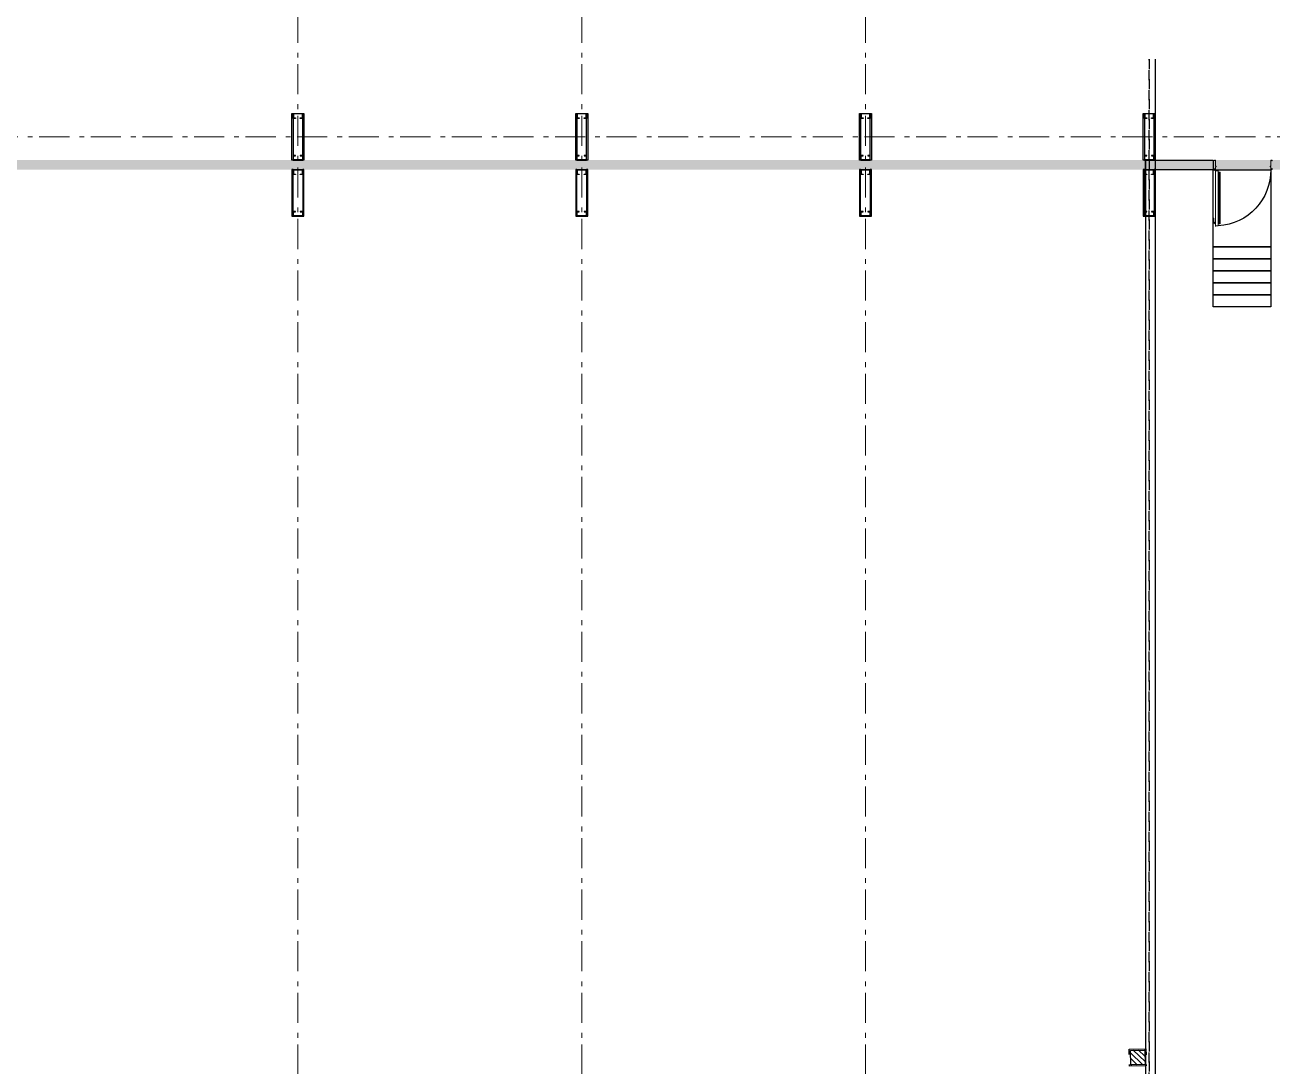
# Model space of a CAD drawing. Header units: millimetres. Extents: x 199 to 443, y 158 to 366.
# Drawn here: x 366.42 to 392.35, y 256.43 to 278.07 of the extents above; entities that cross this region are included whole.
import ezdxf

# ---------------------------------------------------------------- set-up
doc = ezdxf.new("R2010")
doc.units = ezdxf.units.MM
doc.linetypes.add('STYLE_01', pattern=[0.416641, 0.208282, -0.208359])
doc.linetypes.add('STYLE_12', pattern=[1.04164, 0.625, -0.208282, 0.069427, -0.138931])
for name, color, linetype in [('000 - MUROS', 252, 'Continuous'), ('COTAS', 121, 'Continuous'), ('fachada', 8, 'Continuous'), ('Mobiliario', 8, 'Continuous')]:
    doc.layers.add(name, color=color, linetype=linetype)
for name, color, linetype, lineweight in [('Eje-Columnas', 252, 'STYLE_12', 5), ('OCASA_TODAS_r08$0$CARP-BARRIDO', 9, 'Continuous', 15), ('OCASA_TODAS_r08$0$CARP-HERRAJES', 9, 'Continuous', 15), ('OCASA_TODAS_r08$0$CARP-HOJA', 7, 'Continuous', 20), ('OCASA_TODAS_r08$0$CARP-MARCO', 7, 'Continuous', 20)]:
    doc.layers.add(name, color=color, linetype=linetype, lineweight=lineweight)

# ---------------------------------------------------------------- blocks, each defined once
blk = doc.blocks.new('OCASA_TODAS_r08$0$SE 16')
at = {"layer": 'OCASA_TODAS_r08$0$CARP-BARRIDO', "lineweight": -3}
blk.add_arc((-36.41539, -19.636195), 1.16501, 179.476971, 266.48031, dxfattribs=at)
at = {"layer": 'OCASA_TODAS_r08$0$CARP-HERRAJES'}
for p, q in [((-36.486912, -19.685538), (-36.527067, -19.685538)), ((-36.527067, -19.690098), (-36.486912, -19.690098)), ((-36.525375, -19.690098), (-36.525375, -20.748793)), ((-36.505688, -20.748793), (-36.505688, -19.690098)), ((-36.417912, -20.717998), (-36.426912, -20.717998)), ((-36.414912, -20.749998), (-36.414912, -20.720998)), ((-36.414912, -20.728073), (-36.396912, -20.728073)), ((-36.414912, -20.742073), (-36.387912, -20.742073)), ((-36.391912, -20.723073), (-36.391912, -20.643073)), ((-36.388912, -20.640073), (-36.387912, -20.640073)), ((-36.377912, -20.732073), (-36.377912, -20.650073)), ((-36.486912, -20.748793), (-36.527067, -20.748793)), ((-36.527067, -20.753354), (-36.486912, -20.753354)), ((-36.426912, -20.752998), (-36.417912, -20.752998))]:
    blk.add_line(p, q, dxfattribs=at)
for centre, radius, start, end in [((-36.527067, -19.687818), 0.00228, 90, 270), ((-36.417912, -20.720998), 0.003, 0, 90), ((-36.396912, -20.723073), 0.005, 270, 0), ((-36.388912, -20.643073), 0.003, 90, 180), ((-36.387912, -20.650073), 0.01, 0, 90), ((-36.387912, -20.732073), 0.01, 270, 0), ((-36.527067, -20.751073), 0.00228, 90, 270), ((-36.417912, -20.749998), 0.003, 270, 0)]:
    blk.add_arc(centre, radius, start, end, dxfattribs=at)
at = {"layer": 'OCASA_TODAS_r08$0$CARP-HOJA'}
for p, q in [((-36.486912, -20.799008), (-36.486912, -19.654008)), ((-36.486912, -19.654008), (-36.431912, -19.654008)), ((-36.485712, -19.812314), (-36.485712, -19.655208)), ((-36.485712, -19.655208), (-36.430712, -19.655208)), ((-36.431912, -19.654008), (-36.431912, -19.641508)), ((-36.430712, -19.641508), (-36.430712, -19.655208)), ((-36.428112, -19.797314), (-36.428112, -19.641508)), ((-36.426912, -20.811508), (-36.426912, -19.641508)), ((-36.485712, -20.797808), (-36.485712, -19.812314)), ((-36.428112, -20.811508), (-36.428112, -19.797314)), ((-36.431912, -20.799008), (-36.486912, -20.799008)), ((-36.430712, -20.797808), (-36.485712, -20.797808)), ((-36.431912, -20.799008), (-36.431912, -20.811508)), ((-36.430712, -20.797808), (-36.430712, -20.811508))]:
    blk.add_line(p, q, dxfattribs=at)
for centre, radius, start, end in [((-36.429412, -19.641508), 0.0025, 0, 180), ((-36.429412, -19.641508), 0.0013, 0, 180), ((-36.429412, -20.811508), 0.0025, 180, 0), ((-36.429412, -20.811508), 0.0013, 180, 0)]:
    blk.add_arc(centre, radius, start, end, dxfattribs=at)
at = {"layer": 'OCASA_TODAS_r08$0$CARP-MARCO'}
for p, q in [((-37.580351, -19.43236), (-37.605351, -19.43236)), ((-37.605351, -19.43236), (-37.605351, -19.44736)), ((-37.605351, -19.43236), (-37.605351, -19.44896)), ((-37.581951, -19.43396), (-37.603751, -19.43396)), ((-37.603751, -19.43396), (-37.603751, -19.44736)), ((-37.603751, -19.43396), (-37.603751, -19.44896)), ((-37.581951, -19.55716), (-37.581951, -19.43396)), ((-37.580351, -19.55556), (-37.580351, -19.43236)), ((-36.430351, -19.55556), (-36.430351, -19.43236)), ((-36.430351, -19.43236), (-36.405351, -19.43236)), ((-36.428751, -19.55716), (-36.428751, -19.43396)), ((-36.428751, -19.43396), (-36.406951, -19.43396)), ((-36.406951, -19.43396), (-36.406951, -19.44736)), ((-36.406951, -19.43396), (-36.406951, -19.44896)), ((-36.405351, -19.43236), (-36.405351, -19.44736)), ((-36.405351, -19.43236), (-36.405351, -19.44896)), ((-37.603751, -19.44896), (-37.605351, -19.44896)), ((-37.605351, -19.62556), (-37.605351, -19.60896)), ((-37.603751, -19.60896), (-37.605351, -19.60896)), ((-37.605351, -19.62556), (-37.605351, -19.61056)), ((-37.605351, -19.62556), (-37.580351, -19.62556)), ((-37.603751, -19.62396), (-37.603751, -19.60896)), ((-37.603751, -19.62396), (-37.603751, -19.61056)), ((-37.603751, -19.62396), (-37.581951, -19.62396)), ((-37.566951, -19.55716), (-37.581951, -19.55716)), ((-37.581951, -19.62396), (-37.581951, -19.56896)), ((-37.581951, -19.56896), (-37.566951, -19.56896)), ((-37.565351, -19.55556), (-37.580351, -19.55556)), ((-37.580351, -19.62556), (-37.580351, -19.57056)), ((-37.580351, -19.57056), (-37.565351, -19.57056)), ((-37.566951, -19.56896), (-37.566951, -19.55716)), ((-37.565351, -19.57056), (-37.565351, -19.55556)), ((-36.445351, -19.57056), (-36.445351, -19.55556)), ((-36.445351, -19.55556), (-36.430351, -19.55556)), ((-36.430351, -19.57056), (-36.445351, -19.57056)), ((-36.443751, -19.56896), (-36.443751, -19.55716)), ((-36.443751, -19.55716), (-36.428751, -19.55716)), ((-36.428751, -19.56896), (-36.443751, -19.56896)), ((-36.430351, -19.62556), (-36.430351, -19.57056)), ((-36.405351, -19.62556), (-36.430351, -19.62556)), ((-36.428751, -19.62396), (-36.428751, -19.56896)), ((-36.406951, -19.62396), (-36.428751, -19.62396)), ((-36.417071, -19.643831), (-36.426912, -19.652463)), ((-36.420656, -19.644065), (-36.426912, -19.649632)), ((-36.415351, -19.632235), (-36.415351, -19.62556)), ((-36.415351, -19.633663), (-36.415351, -19.62556)), ((-36.413351, -19.637069), (-36.413351, -19.62556)), ((-36.406951, -19.44896), (-36.405351, -19.44896)), ((-36.406951, -19.62396), (-36.406951, -19.60896)), ((-36.406951, -19.60896), (-36.405351, -19.60896)), ((-36.406951, -19.62396), (-36.406951, -19.61056)), ((-36.405351, -19.62556), (-36.405351, -19.60896)), ((-36.405351, -19.62556), (-36.405351, -19.61056))]:
    blk.add_line(p, q, dxfattribs=at)
blk.add_circle((-36.419237, -19.638235), 0.006, dxfattribs=at)

msp = doc.modelspace()

# ---------------------------------------------------------------- hatches: boundary and pattern name
at = {"layer": 'fachada'}
h = msp.add_hatch(dxfattribs=at)
h.set_pattern_fill('ANSI31', color=250, scale=0.025, angle=91.2454, style=0)
h.set_pattern_definition([(136.245364, (439.247376, 117.66282), (-0.054893488, -0.0573332), [])])
h.paths.add_polyline_path([(389.699, 256.767), (389.706, 256.467), (389.406, 256.46), (389.399, 256.76)])
at = {"layer": 'Mobiliario', "transparency": 33554687}
h = msp.add_hatch(color=256, dxfattribs=at)
h.dxf.hatch_style = 1
h.paths.add_polyline_path([(413.517, 275.262), (277.28, 275.262), (277.28, 275.066), (413.517, 275.066)])

# ---------------------------------------------------------------- linework, layer by layer
at = {"layer": '000 - MUROS', "color": 8, "linetype": 'STYLE_01'}
for p, q in [((389.792, 277.361), (389.792, 237.762)), ((389.792, 237.762), (389.792, 277.361))]:
    msp.add_line(p, q, dxfattribs=at)
at = {"layer": '000 - MUROS'}
for points in [[(389.917, 277.361), (389.917, 246.762)], [(389.717, 275.262), (389.717, 246.762)]]:
    msp.add_lwpolyline(points, dxfattribs=at)
at = {"layer": '000 - MUROS', "color": 8}
for points in [[(371.967, 276.23), (371.992, 276.23), (371.992, 275.26), (371.967, 275.26)], [(372.192, 276.23), (372.217, 276.23), (372.217, 275.26), (372.192, 275.26)], [(377.867, 276.23), (377.892, 276.23), (377.892, 275.26), (377.867, 275.26)], [(378.092, 276.23), (378.117, 276.23), (378.117, 275.26), (378.092, 275.26)], [(383.767, 276.23), (383.792, 276.23), (383.792, 275.26), (383.767, 275.26)], [(383.992, 276.23), (384.017, 276.23), (384.017, 275.26), (383.992, 275.26)], [(389.667, 276.23), (389.692, 276.23), (389.692, 275.26), (389.667, 275.26)], [(389.892, 276.23), (389.917, 276.23), (389.917, 275.26), (389.892, 275.26)], [(371.967, 274.094), (371.992, 274.094), (371.992, 275.064), (371.967, 275.064)], [(372.192, 274.094), (372.217, 274.094), (372.217, 275.064), (372.192, 275.064)], [(377.867, 274.094), (377.892, 274.094), (377.892, 275.064), (377.867, 275.064)], [(378.092, 274.094), (378.117, 274.094), (378.117, 275.064), (378.092, 275.064)], [(383.767, 274.094), (383.792, 274.094), (383.792, 275.064), (383.767, 275.064)], [(383.992, 274.094), (384.017, 274.094), (384.017, 275.064), (383.992, 275.064)], [(389.667, 274.094), (389.692, 274.094), (389.692, 275.064), (389.667, 275.064)], [(389.892, 274.094), (389.917, 274.094), (389.917, 275.064), (389.892, 275.064)]]:
    msp.add_lwpolyline(points, close=True, dxfattribs=at)
at = {"layer": '000 - MUROS'}
for points in [[(372.042, 276.138), (372.042, 276.13), (371.997, 276.13, -0.414214), (371.992, 276.135), (371.992, 276.225, -0.414214), (371.997, 276.23), (372.187, 276.23, -0.414214), (372.192, 276.225), (372.192, 276.135, -0.414214), (372.187, 276.13), (372.142, 276.13), (372.142, 276.138), (372.179, 276.138, 0.414214), (372.184, 276.143), (372.184, 276.217, 0.414214), (372.179, 276.222), (372.005, 276.222, 0.414214), (372, 276.217), (372, 276.143, 0.414214), (372.005, 276.138)], [(377.942, 276.138), (377.942, 276.13), (377.897, 276.13, -0.414214), (377.892, 276.135), (377.892, 276.225, -0.414214), (377.897, 276.23), (378.087, 276.23, -0.414214), (378.092, 276.225), (378.092, 276.135, -0.414214), (378.087, 276.13), (378.042, 276.13), (378.042, 276.138), (378.079, 276.138, 0.414214), (378.084, 276.143), (378.084, 276.217, 0.414214), (378.079, 276.222), (377.905, 276.222, 0.414214), (377.9, 276.217), (377.9, 276.143, 0.414214), (377.905, 276.138)], [(383.842, 276.138), (383.842, 276.13), (383.797, 276.13, -0.414214), (383.792, 276.135), (383.792, 276.225, -0.414214), (383.797, 276.23), (383.987, 276.23, -0.414214), (383.992, 276.225), (383.992, 276.135, -0.414214), (383.987, 276.13), (383.942, 276.13), (383.942, 276.138), (383.979, 276.138, 0.414214), (383.984, 276.143), (383.984, 276.217, 0.414214), (383.979, 276.222), (383.805, 276.222, 0.414214), (383.8, 276.217), (383.8, 276.143, 0.414214), (383.805, 276.138)], [(389.742, 276.138), (389.742, 276.13), (389.697, 276.13, -0.414214), (389.692, 276.135), (389.692, 276.225, -0.414214), (389.697, 276.23), (389.887, 276.23, -0.414214), (389.892, 276.225), (389.892, 276.135, -0.414214), (389.887, 276.13), (389.842, 276.13), (389.842, 276.138), (389.879, 276.138, 0.414214), (389.884, 276.143), (389.884, 276.217, 0.414214), (389.879, 276.222), (389.705, 276.222, 0.414214), (389.7, 276.217), (389.7, 276.143, 0.414214), (389.705, 276.138)], [(372.042, 275.352), (372.042, 275.36), (371.997, 275.36, 0.414214), (371.992, 275.355), (371.992, 275.265, 0.414214), (371.997, 275.26), (372.187, 275.26, 0.414214), (372.192, 275.265), (372.192, 275.355, 0.414214), (372.187, 275.36), (372.142, 275.36), (372.142, 275.352), (372.179, 275.352, -0.414214), (372.184, 275.347), (372.184, 275.273, -0.414214), (372.179, 275.268), (372.005, 275.268, -0.414214), (372, 275.273), (372, 275.347, -0.414214), (372.005, 275.352)], [(377.942, 275.352), (377.942, 275.36), (377.897, 275.36, 0.414214), (377.892, 275.355), (377.892, 275.265, 0.414214), (377.897, 275.26), (378.087, 275.26, 0.414214), (378.092, 275.265), (378.092, 275.355, 0.414214), (378.087, 275.36), (378.042, 275.36), (378.042, 275.352), (378.079, 275.352, -0.414214), (378.084, 275.347), (378.084, 275.273, -0.414214), (378.079, 275.268), (377.905, 275.268, -0.414214), (377.9, 275.273), (377.9, 275.347, -0.414214), (377.905, 275.352)], [(383.842, 275.352), (383.842, 275.36), (383.797, 275.36, 0.414214), (383.792, 275.355), (383.792, 275.265, 0.414214), (383.797, 275.26), (383.987, 275.26, 0.414214), (383.992, 275.265), (383.992, 275.355, 0.414214), (383.987, 275.36), (383.942, 275.36), (383.942, 275.352), (383.979, 275.352, -0.414214), (383.984, 275.347), (383.984, 275.273, -0.414214), (383.979, 275.268), (383.805, 275.268, -0.414214), (383.8, 275.273), (383.8, 275.347, -0.414214), (383.805, 275.352)], [(389.742, 275.352), (389.742, 275.36), (389.697, 275.36, 0.414214), (389.692, 275.355), (389.692, 275.265, 0.414214), (389.697, 275.26), (389.887, 275.26, 0.414214), (389.892, 275.265), (389.892, 275.355, 0.414214), (389.887, 275.36), (389.842, 275.36), (389.842, 275.352), (389.879, 275.352, -0.414214), (389.884, 275.347), (389.884, 275.273, -0.414214), (389.879, 275.268), (389.705, 275.268, -0.414214), (389.7, 275.273), (389.7, 275.347, -0.414214), (389.705, 275.352)], [(372.042, 274.972), (372.042, 274.964), (371.997, 274.964, -0.414214), (371.992, 274.969), (371.992, 275.059, -0.414214), (371.997, 275.064), (372.187, 275.064, -0.414214), (372.192, 275.059), (372.192, 274.969, -0.414214), (372.187, 274.964), (372.142, 274.964), (372.142, 274.972), (372.179, 274.972, 0.414214), (372.184, 274.977), (372.184, 275.051, 0.414214), (372.179, 275.056), (372.005, 275.056, 0.414214), (372, 275.051), (372, 274.977, 0.414214), (372.005, 274.972)], [(377.942, 274.972), (377.942, 274.964), (377.897, 274.964, -0.414214), (377.892, 274.969), (377.892, 275.059, -0.414214), (377.897, 275.064), (378.087, 275.064, -0.414214), (378.092, 275.059), (378.092, 274.969, -0.414214), (378.087, 274.964), (378.042, 274.964), (378.042, 274.972), (378.079, 274.972, 0.414214), (378.084, 274.977), (378.084, 275.051, 0.414214), (378.079, 275.056), (377.905, 275.056, 0.414214), (377.9, 275.051), (377.9, 274.977, 0.414214), (377.905, 274.972)], [(383.842, 274.972), (383.842, 274.964), (383.797, 274.964, -0.414214), (383.792, 274.969), (383.792, 275.059, -0.414214), (383.797, 275.064), (383.987, 275.064, -0.414214), (383.992, 275.059), (383.992, 274.969, -0.414214), (383.987, 274.964), (383.942, 274.964), (383.942, 274.972), (383.979, 274.972, 0.414214), (383.984, 274.977), (383.984, 275.051, 0.414214), (383.979, 275.056), (383.805, 275.056, 0.414214), (383.8, 275.051), (383.8, 274.977, 0.414214), (383.805, 274.972)], [(389.742, 274.972), (389.742, 274.964), (389.697, 274.964, -0.414214), (389.692, 274.969), (389.692, 275.059, -0.414214), (389.697, 275.064), (389.887, 275.064, -0.414214), (389.892, 275.059), (389.892, 274.969, -0.414214), (389.887, 274.964), (389.842, 274.964), (389.842, 274.972), (389.879, 274.972, 0.414214), (389.884, 274.977), (389.884, 275.051, 0.414214), (389.879, 275.056), (389.705, 275.056, 0.414214), (389.7, 275.051), (389.7, 274.977, 0.414214), (389.705, 274.972)], [(372.042, 274.186), (372.042, 274.194), (371.997, 274.194, 0.414214), (371.992, 274.189), (371.992, 274.099, 0.414214), (371.997, 274.094), (372.187, 274.094, 0.414214), (372.192, 274.099), (372.192, 274.189, 0.414214), (372.187, 274.194), (372.142, 274.194), (372.142, 274.186), (372.179, 274.186, -0.414214), (372.184, 274.181), (372.184, 274.107, -0.414214), (372.179, 274.102), (372.005, 274.102, -0.414214), (372, 274.107), (372, 274.181, -0.414214), (372.005, 274.186)], [(377.942, 274.186), (377.942, 274.194), (377.897, 274.194, 0.414214), (377.892, 274.189), (377.892, 274.099, 0.414214), (377.897, 274.094), (378.087, 274.094, 0.414214), (378.092, 274.099), (378.092, 274.189, 0.414214), (378.087, 274.194), (378.042, 274.194), (378.042, 274.186), (378.079, 274.186, -0.414214), (378.084, 274.181), (378.084, 274.107, -0.414214), (378.079, 274.102), (377.905, 274.102, -0.414214), (377.9, 274.107), (377.9, 274.181, -0.414214), (377.905, 274.186)], [(383.842, 274.186), (383.842, 274.194), (383.797, 274.194, 0.414214), (383.792, 274.189), (383.792, 274.099, 0.414214), (383.797, 274.094), (383.987, 274.094, 0.414214), (383.992, 274.099), (383.992, 274.189, 0.414214), (383.987, 274.194), (383.942, 274.194), (383.942, 274.186), (383.979, 274.186, -0.414214), (383.984, 274.181), (383.984, 274.107, -0.414214), (383.979, 274.102), (383.805, 274.102, -0.414214), (383.8, 274.107), (383.8, 274.181, -0.414214), (383.805, 274.186)], [(389.742, 274.186), (389.742, 274.194), (389.697, 274.194, 0.414214), (389.692, 274.189), (389.692, 274.099, 0.414214), (389.697, 274.094), (389.887, 274.094, 0.414214), (389.892, 274.099), (389.892, 274.189, 0.414214), (389.887, 274.194), (389.842, 274.194), (389.842, 274.186), (389.879, 274.186, -0.414214), (389.884, 274.181), (389.884, 274.107, -0.414214), (389.879, 274.102), (389.705, 274.102, -0.414214), (389.7, 274.107), (389.7, 274.181, -0.414214), (389.705, 274.186)]]:
    msp.add_lwpolyline(points, format="xyb", close=True, dxfattribs=at)
msp.add_lwpolyline([(391.123, 275.062), (389.717, 275.062), (389.717, 275.26), (391.123, 275.26)], close=True, dxfattribs=at)
at = {"layer": 'COTAS'}
for points in [[(391.123, 275.062), (392.323, 275.062), (392.323, 273.462), (391.123, 273.462)], [(391.123, 273.462), (392.323, 273.462), (392.323, 273.212), (391.123, 273.212)], [(391.123, 273.212), (392.323, 273.212), (392.323, 272.962), (391.123, 272.962)], [(391.123, 272.962), (392.323, 272.962), (392.323, 272.712), (391.123, 272.712)], [(391.123, 272.712), (392.323, 272.712), (392.323, 272.462), (391.123, 272.462)], [(391.123, 272.462), (392.323, 272.462), (392.323, 272.212), (391.123, 272.212)]]:
    msp.add_lwpolyline(points, close=True, dxfattribs=at)
at = {"layer": 'Eje-Columnas'}
for points in [[(372.092, 349.094), (372.092, 218.09)], [(377.992, 349.094), (377.992, 223.385)], [(383.892, 349.094), (383.892, 228.823)], [(283.083, 275.745), (431.417, 275.745)]]:
    msp.add_lwpolyline(points, dxfattribs=at)
at = {"layer": 'fachada', "color": 1}
for points in [[(389.376, 256.672), (389.374, 256.784), (389.723, 256.792), (389.726, 256.667)], [(389.731, 256.467), (389.731, 256.442), (389.381, 256.435), (389.38, 256.466)]]:
    msp.add_lwpolyline(points, dxfattribs=at)
at = {"layer": 'fachada', "color": 4}
msp.add_lwpolyline([(389.699, 256.767), (389.706, 256.467), (389.406, 256.46), (389.399, 256.76)], close=True, dxfattribs=at)

# ---------------------------------------------------------------- block references
at = {"layer": 'COTAS', "xscale": -1}
msp.add_blockref('OCASA_TODAS_r08$0$SE 16', (354.74, 294.694), dxfattribs=at)

doc.saveas('drawing.dxf')
